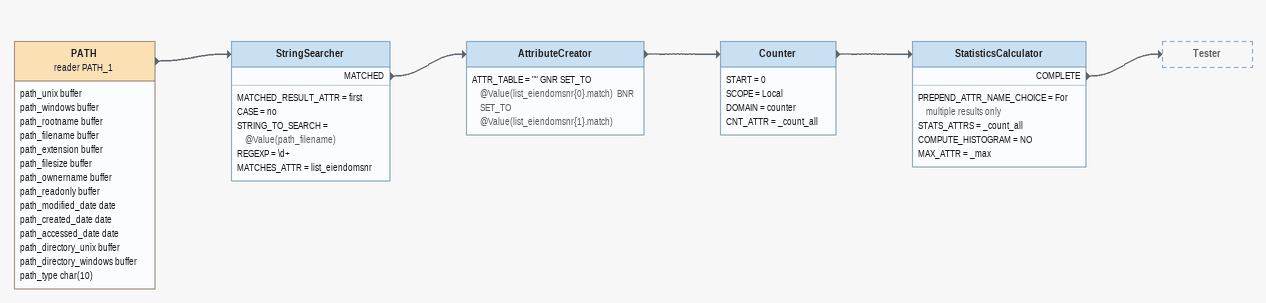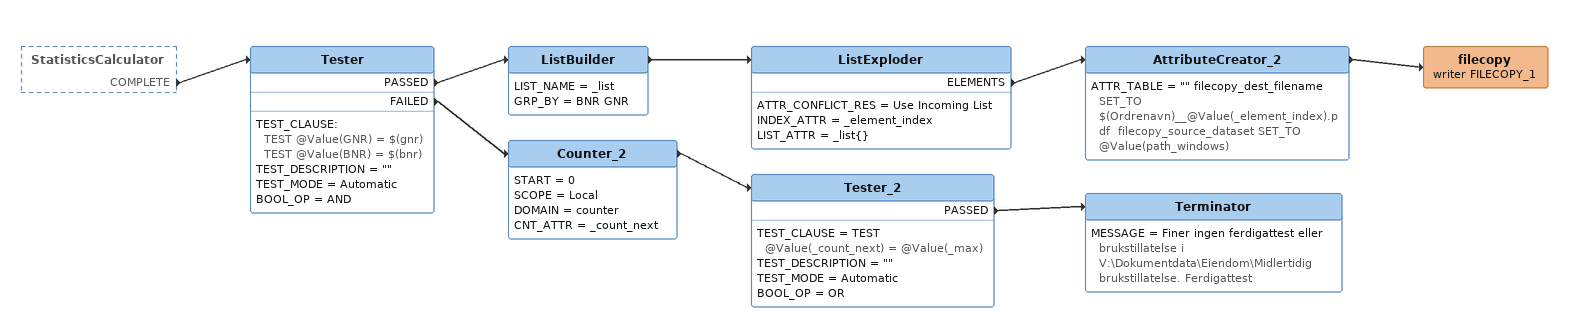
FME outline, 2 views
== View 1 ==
PATH (reader PATH_1)
    attributes: path_unix buffer, path_windows buffer, path_rootname buffer, path_filename buffer, path_extension buffer, path_filesize buffer, path_ownername buffer, path_readonly buffer, path_modified_date date, path_created_date date, path_accessed_date date, path_directory_unix buffer, path_directory_windows buffer, path_type char(10)
    -> StringSearcher
StringSearcher
    MATCHED_RESULT_ATTR = first
    CASE = no
    STRING_TO_SEARCH = @Value(path_filename)
    REGEXP = \d+
    MATCHES_ATTR = list_eiendomsnr
    MATCHED -> AttributeCreator
AttributeCreator
    ATTR_TABLE = "" GNR SET_TO @Value(list_eiendomsnr{0}.match)  BNR SET_TO @Value(list_eiendomsnr{1}.match)
    -> Counter
Counter
    START = 0
    SCOPE = Local
    DOMAIN = counter
    CNT_ATTR = _count_all
    -> StatisticsCalculator
StatisticsCalculator
    PREPEND_ATTR_NAME_CHOICE = For multiple results only
    STATS_ATTRS = _count_all
    COMPUTE_HISTOGRAM = NO
    MAX_ATTR = _max
    COMPLETE -> Tester

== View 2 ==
StatisticsCalculator [outside]
    COMPLETE -> Tester
Tester
    TEST_CLAUSE:
      TEST @Value(GNR) = $(gnr)
      TEST @Value(BNR) = $(bnr)
    TEST_DESCRIPTION = ""
    TEST_MODE = Automatic
    BOOL_OP = AND
    PASSED -> ListBuilder
    FAILED -> Counter_2
ListBuilder
    LIST_NAME = _list
    GRP_BY = BNR GNR
    -> ListExploder
ListExploder
    ATTR_CONFLICT_RES = Use Incoming List
    INDEX_ATTR = _element_index
    LIST_ATTR = _list{}
    ELEMENTS -> AttributeCreator_2
AttributeCreator_2
    ATTR_TABLE = "" filecopy_dest_filename SET_TO $(Ordrenavn)__@Value(_element_index).pdf  filecopy_source_dataset SET_TO @Value(path_windows)
    -> filecopy (writer FILECOPY_1)
filecopy (writer FILECOPY_1)
Counter_2
    START = 0
    SCOPE = Local
    DOMAIN = counter
    CNT_ATTR = _count_next
    -> Tester_2
Tester_2
    TEST_CLAUSE = TEST @Value(_count_next) = @Value(_max)
    TEST_DESCRIPTION = ""
    TEST_MODE = Automatic
    BOOL_OP = OR
    PASSED -> Terminator
Terminator
    MESSAGE = Finer ingen ferdigattest eller brukstillatelse i V:\Dokumentdata\Eiendom\Midlertidig brukstillatelse. Ferdigattest
